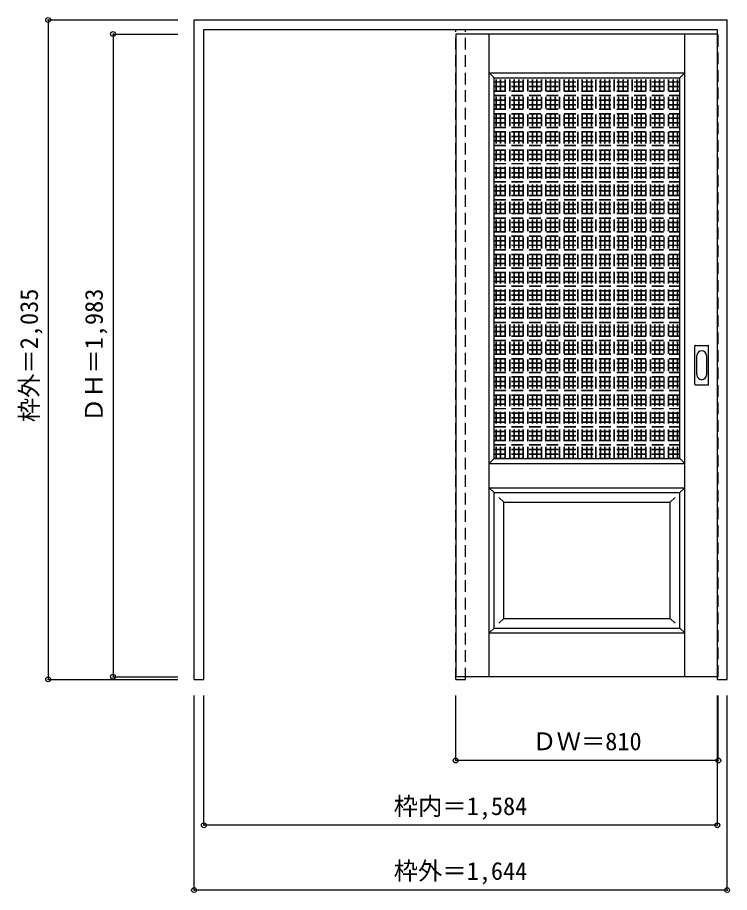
# Model space of a CAD drawing. Units: millimetres, scale not verified. Extents: x -1549 to 647, y -1395 to 1305.
import ezdxf
from ezdxf.enums import TextEntityAlignment as Align

# ---------------------------------------------------------------- set-up
doc = ezdxf.new("R2010")
doc.units = ezdxf.units.MM
doc.header["$LTSCALE"] = 30
doc.header["$PDMODE"] = 32
doc.header["$PDSIZE"] = 15
doc.linetypes.add('DASHED1', pattern=[1.8, 1.2, -0.6])
doc.layers.add('0-0', color=4, linetype='DASHED1')
doc.layers.add('0-1_寸法', color=7, linetype='Continuous')
doc.styles.add('ＭＳ ゴシック', font='')
doc.styles.get('ＭＳ ゴシック').set_extended_font_data('MS Gothic')

msp = doc.modelspace()

# ---------------------------------------------------------------- linework, layer by layer
at = {"layer": '0-0', "color": 3, "linetype": 'Continuous'}
for p, q in [((-1004.2, -737.22), (-1004.2, 1297.78)), ((-1004.2, 1297.78), (639.8, 1297.78)), ((639.8, -737.22), (639.8, 1297.78)), ((-974.2, 1267.78), (609.8, 1267.78)), ((-197.2, 1254.28), (-197.2, -728.72)), ((609.8, 1254.28), (-197.2, 1254.28)), ((609.8, -737.22), (609.8, 1267.78)), ((-78.7, 1119.28), (494.3, 1119.28)), ((-78.7, -55.72), (-78.7, 1119.28)), ((494.3, -55.72), (494.3, 1119.28)), ((540.8, 172.78), (540.8, 291.78)), ((542.3, 293.28), (581.3, 293.28)), ((582.8, 172.78), (582.8, 291.78)), ((581.3, 171.28), (542.3, 171.28)), ((-78.7, -55.72), (494.3, -55.72)), ((-78.7, -160.72), (494.3, -160.72)), ((-78.7, -578.72), (-78.7, -160.72)), ((494.3, -578.72), (494.3, -160.72)), ((-78.7, -578.72), (494.3, -578.72)), ((609.8, -728.72), (-197.2, -728.72)), ((609.8, -737.22), (639.8, -737.22))]:
    msp.add_line(p, q, dxfattribs=at)
at = {"layer": '0-0'}
for p, q in [((-197.2, -737.22), (-197.2, 1267.78)), ((-197.2, 1254.28), (-197.2, 1250.28)), ((-167.2, -737.22), (-167.2, 1267.78)), ((609.8, 1254.28), (612.8, 1254.28)), ((-78.7, 1107.28), (494.3, 1107.28)), ((-72.7, -55.72), (-72.7, 1119.28)), ((-71.7, -55.72), (-71.7, 1119.28)), ((-58.7, -55.72), (-58.7, 1119.28)), ((-57.7, -55.72), (-57.7, 1119.28)), ((-44.7, -55.72), (-44.7, 1119.28)), ((-43.7, -55.72), (-43.7, 1119.28)), ((-30.7, -55.72), (-30.7, 1119.28)), ((-29.7, -55.72), (-29.7, 1119.28)), ((-16.7, -55.72), (-16.7, 1119.28)), ((-15.7, -55.72), (-15.7, 1119.28)), ((-2.7, -55.72), (-2.7, 1119.28)), ((-1.7, -55.72), (-1.7, 1119.28)), ((11.3, -55.72), (11.3, 1119.28)), ((12.3, -55.72), (12.3, 1119.28)), ((25.3, -55.72), (25.3, 1119.28)), ((26.3, -55.72), (26.3, 1119.28)), ((39.3, -55.72), (39.3, 1119.28)), ((40.3, -55.72), (40.3, 1119.28)), ((53.3, -55.72), (53.3, 1119.28)), ((54.3, -55.72), (54.3, 1119.28)), ((67.3, -55.72), (67.3, 1119.28)), ((68.3, -55.72), (68.3, 1119.28)), ((81.3, -55.72), (81.3, 1119.28)), ((82.3, -55.72), (82.3, 1119.28)), ((95.3, -55.72), (95.3, 1119.28)), ((96.3, -55.72), (96.3, 1119.28)), ((109.3, -55.72), (109.3, 1119.28)), ((110.3, -55.72), (110.3, 1119.28)), ((123.3, -55.72), (123.3, 1119.28)), ((124.3, -55.72), (124.3, 1119.28)), ((137.3, -55.72), (137.3, 1119.28)), ((138.3, -55.72), (138.3, 1119.28)), ((151.3, -55.72), (151.3, 1119.28)), ((152.3, -55.72), (152.3, 1119.28)), ((165.3, -55.72), (165.3, 1119.28)), ((166.3, -55.72), (166.3, 1119.28)), ((179.3, -55.72), (179.3, 1119.28)), ((180.3, -55.72), (180.3, 1119.28)), ((193.3, -55.72), (193.3, 1119.28)), ((194.3, -55.72), (194.3, 1119.28)), ((207.3, -55.72), (207.3, 1119.28)), ((208.3, -55.72), (208.3, 1119.28)), ((221.3, -55.72), (221.3, 1119.28)), ((222.3, -55.72), (222.3, 1119.28)), ((235.3, -55.72), (235.3, 1119.28)), ((236.3, -55.72), (236.3, 1119.28)), ((249.3, -55.72), (249.3, 1119.28)), ((250.3, -55.72), (250.3, 1119.28)), ((263.3, -55.72), (263.3, 1119.28)), ((264.3, -55.72), (264.3, 1119.28)), ((277.3, -55.72), (277.3, 1119.28)), ((278.3, -55.72), (278.3, 1119.28)), ((291.3, -55.72), (291.3, 1119.28)), ((292.3, -55.72), (292.3, 1119.28)), ((305.3, -55.72), (305.3, 1119.28)), ((306.3, -55.72), (306.3, 1119.28)), ((319.3, -55.72), (319.3, 1119.28)), ((320.3, -55.72), (320.3, 1119.28)), ((333.3, -55.72), (333.3, 1119.28)), ((334.3, -55.72), (334.3, 1119.28)), ((347.3, -55.72), (347.3, 1119.28)), ((348.3, -55.72), (348.3, 1119.28)), ((361.3, -55.72), (361.3, 1119.28)), ((362.3, -55.72), (362.3, 1119.28)), ((375.3, -55.72), (375.3, 1119.28)), ((376.3, -55.72), (376.3, 1119.28)), ((389.3, -55.72), (389.3, 1119.28)), ((390.3, -55.72), (390.3, 1119.28)), ((403.3, -55.72), (403.3, 1119.28)), ((404.3, -55.72), (404.3, 1119.28)), ((417.3, -55.72), (417.3, 1119.28)), ((418.3, -55.72), (418.3, 1119.28)), ((431.3, -55.72), (431.3, 1119.28)), ((432.3, -55.72), (432.3, 1119.28)), ((445.3, -55.72), (445.3, 1119.28)), ((446.3, -55.72), (446.3, 1119.28)), ((459.3, -55.72), (459.3, 1119.28)), ((460.3, -55.72), (460.3, 1119.28)), ((473.3, -55.72), (473.3, 1119.28)), ((474.3, -55.72), (474.3, 1119.28)), ((487.3, -55.72), (487.3, 1119.28)), ((488.3, -55.72), (488.3, 1119.28)), ((-78.7, 1106.28), (494.3, 1106.28)), ((-78.7, 1093.28), (494.3, 1093.28)), ((-78.7, 1092.28), (494.3, 1092.28)), ((-78.7, 1079.28), (494.3, 1079.28)), ((-78.7, 1078.28), (494.3, 1078.28)), ((-78.7, 1065.28), (494.3, 1065.28)), ((-78.7, 1064.28), (494.3, 1064.28)), ((-78.7, 1051.28), (494.3, 1051.28)), ((-78.7, 1050.28), (494.3, 1050.28)), ((-78.7, 1037.28), (494.3, 1037.28)), ((-78.7, 1036.28), (494.3, 1036.28)), ((-78.7, 1023.28), (494.3, 1023.28)), ((-78.7, 1022.28), (494.3, 1022.28)), ((-78.7, 1009.28), (494.3, 1009.28)), ((-78.7, 1008.28), (494.3, 1008.28)), ((-78.7, 995.28), (494.3, 995.28)), ((-78.7, 994.28), (494.3, 994.28)), ((-78.7, 981.28), (494.3, 981.28)), ((-78.7, 980.28), (494.3, 980.28)), ((-78.7, 967.28), (494.3, 967.28)), ((-78.7, 966.28), (494.3, 966.28)), ((-78.7, 953.28), (494.3, 953.28)), ((-78.7, 952.28), (494.3, 952.28)), ((-78.7, 939.28), (494.3, 939.28)), ((-78.7, 938.28), (494.3, 938.28)), ((-78.7, 925.28), (494.3, 925.28)), ((-78.7, 924.28), (494.3, 924.28)), ((-78.7, 911.28), (494.3, 911.28)), ((-78.7, 910.28), (494.3, 910.28)), ((-78.7, 897.28), (494.3, 897.28)), ((-78.7, 896.28), (494.3, 896.28)), ((-78.7, 883.28), (494.3, 883.28)), ((-78.7, 882.28), (494.3, 882.28)), ((-78.7, 869.28), (494.3, 869.28)), ((-78.7, 868.28), (494.3, 868.28)), ((-78.7, 855.28), (494.3, 855.28)), ((-78.7, 854.28), (494.3, 854.28)), ((-78.7, 841.28), (494.3, 841.28)), ((-78.7, 840.28), (494.3, 840.28)), ((-78.7, 827.28), (494.3, 827.28)), ((-78.7, 826.28), (494.3, 826.28)), ((-78.7, 813.28), (494.3, 813.28)), ((-78.7, 812.28), (494.3, 812.28)), ((-78.7, 799.28), (494.3, 799.28)), ((-78.7, 798.28), (494.3, 798.28)), ((-78.7, 785.28), (494.3, 785.28)), ((-78.7, 784.28), (494.3, 784.28)), ((-78.7, 771.28), (494.3, 771.28)), ((-78.7, 770.28), (494.3, 770.28)), ((-78.7, 757.28), (494.3, 757.28)), ((-78.7, 756.28), (494.3, 756.28)), ((-78.7, 743.28), (494.3, 743.28)), ((-78.7, 742.28), (494.3, 742.28)), ((-78.7, 729.28), (494.3, 729.28)), ((-78.7, 728.28), (494.3, 728.28)), ((-78.7, 715.28), (494.3, 715.28)), ((-78.7, 714.28), (494.3, 714.28)), ((-78.7, 701.28), (494.3, 701.28)), ((-78.7, 700.28), (494.3, 700.28)), ((-78.7, 687.28), (494.3, 687.28)), ((-78.7, 686.28), (494.3, 686.28)), ((-78.7, 673.28), (494.3, 673.28)), ((-78.7, 672.28), (494.3, 672.28)), ((-78.7, 659.28), (494.3, 659.28)), ((-78.7, 658.28), (494.3, 658.28)), ((-78.7, 645.28), (494.3, 645.28)), ((-78.7, 644.28), (494.3, 644.28)), ((-78.7, 631.28), (494.3, 631.28)), ((-78.7, 630.28), (494.3, 630.28)), ((-78.7, 617.28), (494.3, 617.28)), ((-78.7, 616.28), (494.3, 616.28)), ((-78.7, 603.28), (494.3, 603.28)), ((-78.7, 602.28), (494.3, 602.28)), ((-78.7, 589.28), (494.3, 589.28)), ((-78.7, 588.28), (494.3, 588.28)), ((-78.7, 575.28), (494.3, 575.28)), ((-78.7, 574.28), (494.3, 574.28)), ((-78.7, 561.28), (494.3, 561.28)), ((-78.7, 560.28), (494.3, 560.28)), ((-78.7, 547.28), (494.3, 547.28)), ((-78.7, 546.28), (494.3, 546.28)), ((-78.7, 533.28), (494.3, 533.28)), ((-78.7, 532.28), (494.3, 532.28)), ((-78.7, 519.28), (494.3, 519.28)), ((-78.7, 518.28), (494.3, 518.28)), ((-78.7, 505.28), (494.3, 505.28)), ((-78.7, 504.28), (494.3, 504.28)), ((-78.7, 491.28), (494.3, 491.28)), ((-78.7, 490.28), (494.3, 490.28)), ((-78.7, 477.28), (494.3, 477.28)), ((-78.7, 476.28), (494.3, 476.28)), ((-78.7, 463.28), (494.3, 463.28)), ((-78.7, 462.28), (494.3, 462.28)), ((-78.7, 449.28), (494.3, 449.28)), ((-78.7, 448.28), (494.3, 448.28)), ((-78.7, 435.28), (494.3, 435.28)), ((-78.7, 434.28), (494.3, 434.28)), ((-78.7, 421.28), (494.3, 421.28)), ((-78.7, 420.28), (494.3, 420.28)), ((-78.7, 407.28), (494.3, 407.28)), ((-78.7, 406.28), (494.3, 406.28)), ((-78.7, 393.28), (494.3, 393.28)), ((-78.7, 392.28), (494.3, 392.28)), ((-78.7, 379.28), (494.3, 379.28)), ((-78.7, 378.28), (494.3, 378.28)), ((-78.7, 365.28), (494.3, 365.28)), ((-78.7, 364.28), (494.3, 364.28)), ((-78.7, 351.28), (494.3, 351.28)), ((-78.7, 350.28), (494.3, 350.28)), ((-78.7, 337.28), (494.3, 337.28)), ((-78.7, 336.28), (494.3, 336.28)), ((-78.7, 323.28), (494.3, 323.28)), ((-78.7, 322.28), (494.3, 322.28)), ((-78.7, 309.28), (494.3, 309.28)), ((-78.7, 308.28), (494.3, 308.28)), ((-78.7, 295.28), (494.3, 295.28)), ((-78.7, 294.28), (494.3, 294.28)), ((-78.7, 281.28), (494.3, 281.28)), ((-78.7, 280.28), (494.3, 280.28)), ((-78.7, 267.28), (494.3, 267.28)), ((-78.7, 266.28), (494.3, 266.28)), ((-78.7, 253.28), (494.3, 253.28)), ((-78.7, 252.28), (494.3, 252.28)), ((-78.7, 239.28), (494.3, 239.28)), ((-78.7, 238.28), (494.3, 238.28)), ((-78.7, 225.28), (494.3, 225.28)), ((-78.7, 224.28), (494.3, 224.28)), ((-78.7, 211.28), (494.3, 211.28)), ((-78.7, 210.28), (494.3, 210.28)), ((-78.7, 197.28), (494.3, 197.28)), ((-78.7, 196.28), (494.3, 196.28)), ((-78.7, 183.28), (494.3, 183.28)), ((-78.7, 182.28), (494.3, 182.28)), ((-78.7, 169.28), (494.3, 169.28)), ((-78.7, 168.28), (494.3, 168.28)), ((-78.7, 155.28), (494.3, 155.28)), ((-78.7, 154.28), (494.3, 154.28)), ((-78.7, 141.28), (494.3, 141.28)), ((-78.7, 140.28), (494.3, 140.28)), ((-78.7, 127.28), (494.3, 127.28)), ((-78.7, 126.28), (494.3, 126.28)), ((-78.7, 113.28), (494.3, 113.28)), ((-78.7, 112.28), (494.3, 112.28)), ((-78.7, 99.28), (494.3, 99.28)), ((-78.7, 98.28), (494.3, 98.28)), ((-78.7, 85.28), (494.3, 85.28)), ((-78.7, 84.28), (494.3, 84.28)), ((-78.7, 71.28), (494.3, 71.28)), ((-78.7, 70.28), (494.3, 70.28)), ((-78.7, 57.28), (494.3, 57.28)), ((-78.7, 56.28), (494.3, 56.28)), ((-78.7, 43.28), (494.3, 43.28)), ((-78.7, 42.28), (494.3, 42.28)), ((-78.7, 29.28), (494.3, 29.28)), ((-78.7, 28.28), (494.3, 28.28)), ((-78.7, 15.28), (494.3, 15.28)), ((-78.7, 14.28), (494.3, 14.28)), ((-78.7, 1.28), (494.3, 1.28)), ((-78.7, 0.28), (494.3, 0.28)), ((-78.7, -12.72), (494.3, -12.72)), ((-78.7, -13.72), (494.3, -13.72)), ((-78.7, -26.72), (494.3, -26.72)), ((-78.7, -27.72), (494.3, -27.72)), ((-78.7, -40.72), (494.3, -40.72)), ((-78.7, -41.72), (494.3, -41.72)), ((-78.7, -54.72), (494.3, -54.72)), ((-197.2, -737.22), (-167.2, -737.22))]:
    msp.add_line(p, q, dxfattribs=at)
at = {"layer": '0-0', "color": 7, "linetype": 'Continuous'}
for p, q in [((-93.7, -728.72), (-93.7, 1254.28)), ((509.3, -728.72), (509.3, 1254.28)), ((-93.7, 1134.28), (-78.7, 1119.28)), ((-93.7, 1134.28), (509.3, 1134.28)), ((509.3, 1134.28), (494.3, 1119.28)), ((546.8, 202.68), (546.8, 261.88)), ((576.8, 261.88), (576.8, 202.68)), ((-78.7, -55.72), (-93.7, -70.72)), ((-93.7, -70.72), (509.3, -70.72)), ((494.3, -55.72), (509.3, -70.72)), ((-93.7, -145.72), (-78.7, -160.72)), ((-93.7, -145.72), (509.3, -145.72)), ((509.3, -145.72), (494.3, -160.72)), ((-63.7, -175.72), (-48.7, -190.72)), ((479.3, -175.72), (464.3, -190.72)), ((-48.7, -548.72), (-48.7, -190.72)), ((-48.7, -190.72), (464.3, -190.72)), ((464.3, -548.72), (464.3, -190.72)), ((-48.7, -548.72), (-63.7, -563.72)), ((-48.7, -548.72), (464.3, -548.72)), ((464.3, -548.72), (479.3, -563.72)), ((-78.7, -578.72), (-93.7, -593.72)), ((-93.7, -593.72), (509.3, -593.72)), ((494.3, -578.72), (509.3, -593.72))]:
    msp.add_line(p, q, dxfattribs=at)
at = {"layer": '0-0', "color": 3, "linetype": 'Continuous'}
msp.add_lwpolyline([(-1004.2, -737.22), (-974.2, -737.22), (-974.2, 1267.78)], dxfattribs=at)
at = {"layer": '0-0'}
msp.add_lwpolyline([(609.8, -728.72), (612.8, -728.72), (612.8, 1254.28)], dxfattribs=at)
at = {"layer": '0-0', "color": 3, "linetype": 'Continuous'}
for centre, start, end in [((542.3, 291.78), 90, 180), ((581.3, 291.78), 0, 90), ((542.3, 172.78), 180, 270), ((581.3, 172.78), 270, 0)]:
    msp.add_arc(centre, 1.5, start, end, dxfattribs=at)
at = {"layer": '0-0', "color": 7, "linetype": 'Continuous'}
for centre, start, end in [((561.8, 261.88), 0, 180), ((561.8, 202.68), 180, 0)]:
    msp.add_arc(centre, 15, start, end, dxfattribs=at)
at = {"layer": '0-1_寸法', "color": 4}
for p, q in [((-1454.2, 1297.78), (-1454.2, -737.22)), ((-1454.2, 1297.78), (-1054.2, 1297.78)), ((-1254.2, 1254.28), (-1254.2, -728.72)), ((-1254.2, 1254.28), (-1054.2, 1254.28)), ((-1254.2, -728.72), (-1054.2, -728.72)), ((-1454.2, -737.22), (-1054.2, -737.22)), ((-197.2, -987.22), (-197.2, -787.22)), ((609.8, -1187.22), (609.8, -787.22)), ((612.8, -987.22), (612.8, -787.22)), ((639.8, -1387.22), (639.8, -787.22)), ((612.8, -987.22), (-197.2, -987.22))]:
    msp.add_line(p, q, dxfattribs=at)
for points in [[(639.8, -1387.22), (-1004.2, -1387.22), (-1004.2, -787.22)], [(609.8, -1187.22), (-974.2, -1187.22), (-974.2, -787.22)]]:
    msp.add_lwpolyline(points, dxfattribs=at)
at = {"layer": '0-1_寸法'}
for p in [(-1454.2, 1297.78), (-1254.2, 1254.28), (-1254.2, -728.72), (-1454.2, -737.22), (-197.2, -987.22), (612.8, -987.22), (-974.2, -1187.22), (609.8, -1187.22), (-1004.2, -1387.22), (639.8, -1387.22)]:
    msp.add_point(p, dxfattribs=at)

# ---------------------------------------------------------------- texts
at = {"layer": '0-1_寸法', "style": 'ＭＳ ゴシック'}
for s, p in [('枠外＝2,035', (-1469.2, 56.53)), ('ＤＨ＝1,983', (-1269.2, 56.53))]:
    msp.add_text(s, height=54.99, rotation=90, dxfattribs=at).set_placement(p, align=Align.BOTTOM_LEFT)
for s, p in [('ＤＷ＝810', (39.05, -972.22)), ('枠内＝1,584', (-388.45, -1172.22)), ('枠外＝1,644', (-388.45, -1372.22))]:
    msp.add_text(s, height=54.99, dxfattribs=at).set_placement(p, align=Align.BOTTOM_LEFT)

doc.saveas('drawing.dxf')
